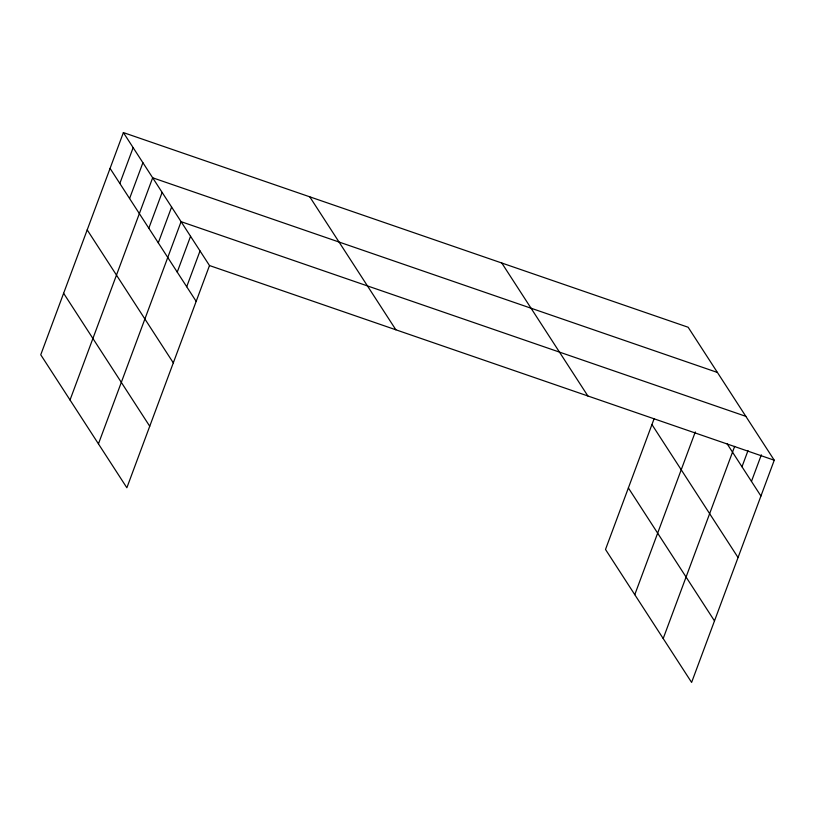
<?xml version="1.0" encoding="UTF-8"?>
<svg xmlns="http://www.w3.org/2000/svg" width="815" height="815" viewBox="0 0 815 815"><rect width="100%" height="100%" fill="white"/><g stroke="black" fill="none" stroke-linecap="round" stroke-linejoin="round"><path stroke-width="1.22" d="M123.391 132.58L40.75 354.78L126.865 487.757L209.496 265.547L123.391 132.58L688.135 327.243L774.25 460.22L691.609 682.42L605.504 549.453L654.139 418.645M119.825 183.457L133.151 147.647M129.585 198.524L142.91 162.715M70.029 399.992L152.67 177.792L717.414 372.455M148.819 228.22L162.134 192.411M158.293 242.85L171.608 207.041M98.442 443.869L181.083 221.67L745.837 416.343M177.242 272.108L190.557 236.299M186.706 286.727L200.032 250.928M634.783 594.665L695.297 431.919M663.196 638.542L734.661 446.376M741.986 466.771L748.007 450.603M751.461 481.4L761.342 454.831M209.496 265.547L774.25 460.22M727.102 443.788L760.935 496.029M651.949 424.564L738.054 557.542M501.765 263.001L587.88 395.978M628.375 487.94L714.49 620.918M309.751 196.812L395.866 329.79M110.066 168.379L196.181 301.356M87.195 229.891L173.31 362.869M63.621 293.268L149.736 426.245"/></g></svg>
